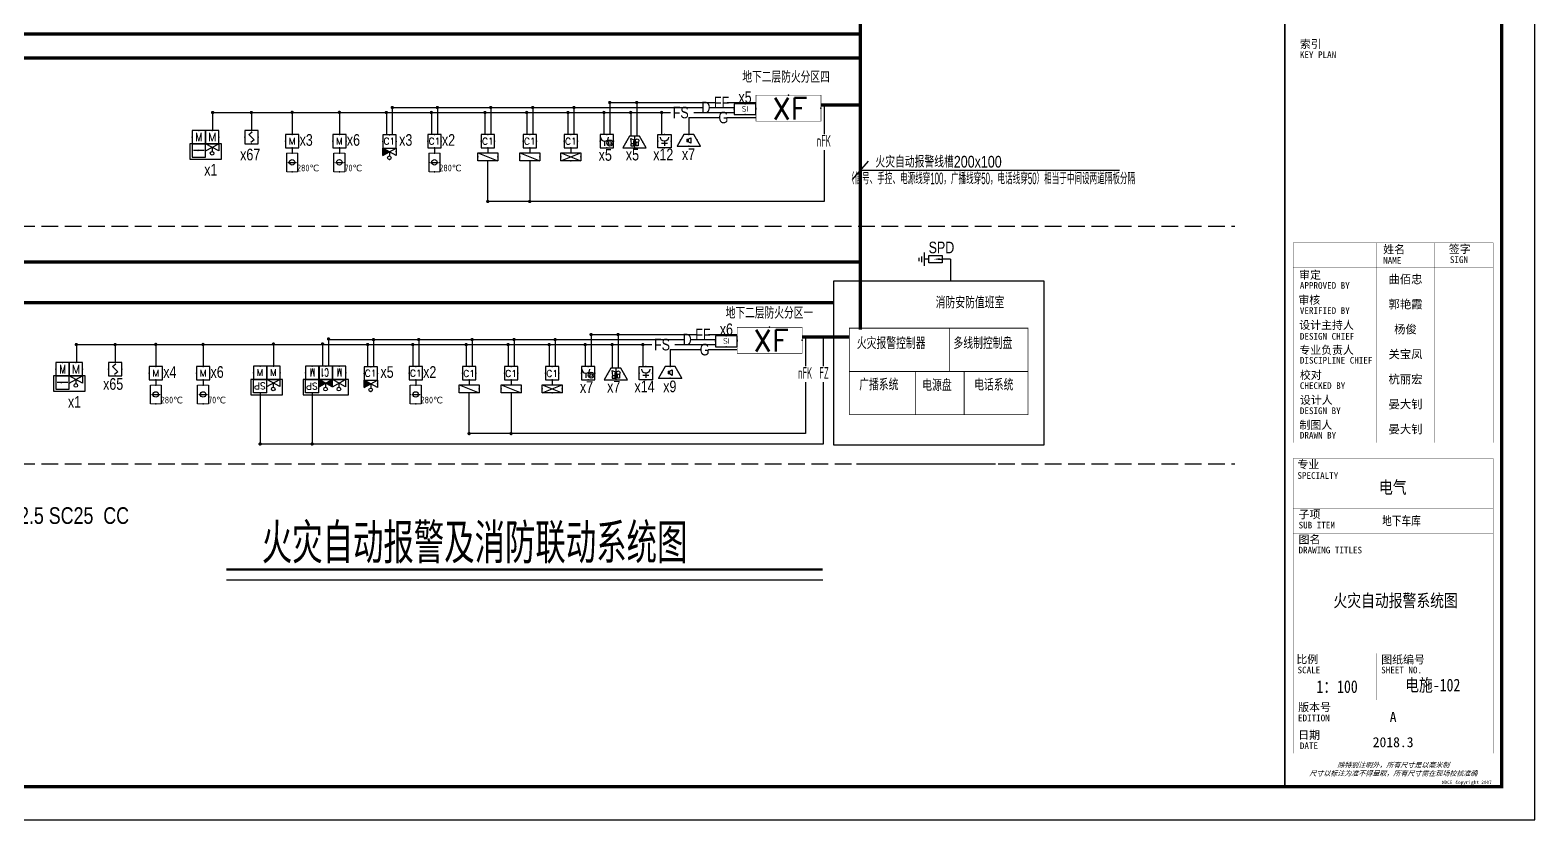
# Model space of a CAD drawing. Extents: x 169898 to 274998, y 61454 to 361069.
# Drawn here: x 229860 to 274998, y 202413 to 226124 of the extents above; entities that cross this region are included whole.
import ezdxf
from ezdxf.enums import TextEntityAlignment as Align

# ---------------------------------------------------------------- set-up
doc = ezdxf.new("R2010")
doc.units = 0
doc.header["$LTSCALE"] = 1000
doc.header["$MEASUREMENT"] = 0
doc.linetypes.add('CONTINOUS', pattern=[0])
doc.linetypes.add('DASH', pattern=[0.35, 0.25, -0.1])
doc.layers.get('0').update_dxf_attribs({"linetype": 'CONTINUOUS'})
for name, color, linetype in [('5', 3, 'CONTINUOUS'), ('EQUIP-消防', 3, 'CONTINUOUS'), ('EQUIP-箱柜', 3, 'CONTINUOUS'), ('LAYER1', 7, 'CONTINOUS'), ('SHEET_TEXT', 7, 'CONTINUOUS'), ('SIG_TEXT', 7, 'CONTINUOUS'), ('TEL_TEXT', 3, 'CONTINUOUS'), ('TEL_TITLE', 7, 'CONTINUOUS'), ('WIRE', 4, 'CONTINUOUS'), ('WIRE-照明', 1, 'CONTINUOUS')]:
    doc.layers.add(name, color=color, linetype=linetype)
doc.layers.add('PUB_TEXT', color=7, linetype='CONTINUOUS', plot=False)
doc.styles.add('_HZTXT', font='ROS', dxfattribs={"width": 0.8, "bigfont": 'JD'})
doc.styles.add('_TCH_LABEL', font='COMPLEX', dxfattribs={"bigfont": 'GBCBIG'})
doc.styles.add('_TEL_DIM', font='SIMPLEX', dxfattribs={"width": 0.8, "height": 3.5, "bigfont": 'JD'})
doc.styles.add('DQ', font='complex.shx', dxfattribs={"width": 0.7, "bigfont": 'HZTXT.shx'})
doc.styles.add('H-图名', font='', dxfattribs={"width": 0.8, "height": 9})
doc.styles.get("Standard").update_dxf_attribs({"font": 'gbenor.shx', "bigfont": 'gbcbig.shx'})
doc.styles.add('华文细黑', font='STXIHEI.TTF', dxfattribs={"height": 10})
doc.styles.get('H-图名').set_extended_font_data('SimSun')

# ---------------------------------------------------------------- blocks, each defined once
blk = doc.blocks.new('$equip$00001700')
for p, q in [((-0.5, 0.5), (-0.5, -0.5)), ((0.5, 0.5), (-0.5, 0.5)), ((-0.2, 0.2), (0.05, 0.4)), ((0, 0), (-0.2, 0.2)), ((0, 0), (0.2, -0.2)), ((0.5, -0.5), (0.5, 0.5)), ((-0.5, -0.5), (0.5, -0.5)), ((0.2, -0.2), (-0.05, -0.4))]:
    blk.add_line(p, q)
for p in [(-0.5, 0), (0, 0.5), (0.5, 0), (0, -0.5)]:
    blk.add_point(p)
at = {"flags": 1}
for tag, height, p in [('A', 0.00002, (0, 0)), ('B', 0.4, (0.75, -0.2))]:
    blk.add_attdef(tag, text='', height=height, dxfattribs=at).set_placement(p, align=Align.MIDDLE_CENTER)
blk = doc.blocks.new('$equip$00001711')
for p, q in [((-0.5, 1), (-0.5, 0)), ((0.5, 1), (-0.5, 1)), ((-0.5, 0), (0.5, 0)), ((-0.17, 0.5), (-0.17, 0.15)), ((0.5, 0), (0.5, 1))]:
    blk.add_line(p, q)
for radius in [0.226, 0.113]:
    blk.add_circle((0.23, 0.36), radius)
blk.add_arc((-0.17, 0.8), 0.3, 180, 0)
for p in [(-0.5, 0.5), (0, 1), (0, 0), (0.5, 0.5)]:
    blk.add_point(p)
at = {"flags": 1}
for tag, height, p in [('A', 0.00002, (0, 0)), ('B', 0.4, (0.76, 0.31))]:
    blk.add_attdef(tag, text='', height=height, dxfattribs=at).set_placement(p, align=Align.MIDDLE_CENTER)
blk = doc.blocks.new('$equip$00001712')
for p, q in [((-0.5, 1), (-0.5, 0)), ((0.5, 1), (-0.5, 1)), ((-0.5, 0), (0.5, 0)), ((-0.22, 0.33), (0.22, 0.33)), ((0, 0.5), (0, 0.15)), ((0.5, 0), (0.5, 1))]:
    blk.add_line(p, q)
blk.add_arc((0, 0.8), 0.3, 180, 0)
for p in [(-0.5, 0.5), (0, 1), (0, 0), (0.5, 0.5)]:
    blk.add_point(p)
at = {"flags": 1}
for tag, height, p in [('A', 0.00002, (0, 0)), ('B', 0.4, (0.73, 0.3))]:
    blk.add_attdef(tag, text='', height=height, dxfattribs=at).set_placement(p, align=Align.MIDDLE_CENTER)
blk = doc.blocks.new('A$C5F0073ED')
blk.add_point((351, 1))
at = {"layer": 'EQUIP-消防'}
for p, q in [((202, 350), (0, 1)), ((0, 1), (703, 1)), ((502, 350), (202, 350)), ((502, 350), (202, 350)), ((244, 285), (332, 245)), ((264, 125), (244, 285)), ((332, 125), (244, 125)), ((244, 125), (244, 57)), ((244, 57), (332, 57)), ((332, 245), (312, 125)), ((332, 57), (332, 125)), ((352, 350), (352, 0)), ((396, 56), (396, 170)), ((456, 56), (396, 56)), ((456, 170), (456, 56)), ((703, 1), (502, 350))]:
    blk.add_line(p, q, dxfattribs=at)
blk.add_circle((426, 216), 55.4, dxfattribs=at)
for p in [(101, 175), (352, 350), (602, 175)]:
    blk.add_point(p, dxfattribs=at)
at = {"color": 7, "style": '_TEL_DIM', "flags": 1}
blk.add_attdef('A', text='', height=0.01, dxfattribs=at).set_placement((351, 1), align=Align.MIDDLE_CENTER)
blk = doc.blocks.new('$equip$00002776')
for p, q in [((0.65, 0.65), (-0.65, 0.65)), ((-0.65, 0.65), (-0.65, 0)), ((-0.65, 0), (0.65, 0)), ((0.65, 0), (0.65, 0.65))]:
    blk.add_line(p, q)
at = {"const_width": 0.04}
blk.add_lwpolyline([(-0.65, 0.65), (-0.65, 0), (0.65, 0), (0.65, 0.65), (-0.65, 0.65), (-0.65, 0)], dxfattribs=at)
for p in [(-0.65, 0.325), (0, 0.65), (0, 0), (0.65, 0.325)]:
    blk.add_point(p)
at = {"color": 7}
blk.add_attdef('$TEXT$', text='', height=0.34, dxfattribs=at).set_placement((0.006, 0.343), align=Align.MIDDLE_CENTER)
at = {"color": 7, "flags": 1}
for tag, height, p in [('A', 0.00002, (0, 0)), ('B', 0.4, (0.905, 0.246))]:
    blk.add_attdef(tag, text='', height=height, dxfattribs=at).set_placement(p, align=Align.MIDDLE_CENTER)
blk = doc.blocks.new('$equip$00002677')
for p, q in [((-0.3, 0.699), (-0.703, 0)), ((-0.703, 0), (0.703, 0)), ((0.3, 0.699), (-0.3, 0.699)), ((-0.117, 0.421), (-0.117, 0.26)), ((-0.117, 0.421), (-0.036, 0.421)), ((-0.036, 0.26), (-0.117, 0.26)), ((-0.036, 0.421), (0.118, 0.503)), ((-0.036, 0.421), (-0.036, 0.26)), ((0.118, 0.173), (-0.036, 0.26)), ((0.118, 0.503), (0.118, 0.173)), ((0.703, 0), (0.3, 0.699))]:
    blk.add_line(p, q)
at = {"const_width": 0.04}
blk.add_lwpolyline([(-0.3, 0.699), (0.3, 0.699), (0.703, 0), (-0.703, 0), (-0.3, 0.699), (0.3, 0.699)], dxfattribs=at)
blk.add_lwpolyline([(-0.3, 0.699), (0.3, 0.699), (0.703, 0), (-0.703, 0), (-0.3, 0.699), (0.3, 0.699)], dxfattribs=at)
for p in [(-0.501, 0.349), (0, 0.699), (0, 0), (0.502, 0.349)]:
    blk.add_point(p)
at = {"color": 7, "flags": 1}
for tag, height, p in [('A', 0.00002, (0, 0)), ('B', 0.4, (0.961, 0.299))]:
    blk.add_attdef(tag, text='', height=height, dxfattribs=at).set_placement(p, align=Align.MIDDLE_CENTER)
blk = doc.blocks.new('$equip$00001424')
for p, q in [((-0.75, 0), (0.75, 0.6)), ((-0.75, 0.6), (0.75, 0)), ((0.75, 0.6), (-0.75, 0.6)), ((-0.75, 0.6), (-0.75, 0)), ((-0.75, 0), (0.75, 0)), ((0.75, 0), (0.75, 0.6))]:
    blk.add_line(p, q)
for p in [(-0.75, 0.3), (0, 0.6), (0, 0), (0.75, 0.3)]:
    blk.add_point(p)
at = {"style": '_TCH_LABEL', "flags": 9}
blk.add_attdef('A', (0, 0), '', height=0.00002, dxfattribs=at)
blk = doc.blocks.new('$equip_U$00000168(HT0578)')
at = {"color": 3}
for p, q in [((0.5, 1), (-0.5, 1)), ((-0.5, 1), (-0.5, 0)), ((0.5, 1), (-0.5, 1)), ((-0.5, 1), (-0.5, 0)), ((-0.5, 0), (0.5, 0)), ((-0.5, 0), (0.5, 0)), ((0.5, 0), (0.5, 1)), ((0.5, 0), (0.5, 1))]:
    blk.add_line(p, q, dxfattribs=at)
at = {"color": 3, "const_width": 0.0125}
for points in [[(-0.5, 1), (-0.5, 0)], [(0.5, 1), (-0.5, 1)], [(-0.5, 0), (0.5, 0)], [(0.5, 0), (0.5, 1)]]:
    blk.add_lwpolyline(points, dxfattribs=at)
for p in [(-0.5, 0.5), (0, 1), (0, 0), (0.5, 0.5)]:
    blk.add_point(p)
at = {"color": 7, "style": '_TEL_DIM'}
blk.add_attdef('$TEXT$', text='', height=0.5, dxfattribs=at).set_placement((0, 0.49), align=Align.MIDDLE_CENTER)
at = {"color": 7, "style": '_TEL_DIM', "flags": 1}
blk.add_attdef('A', text='', height=0.000025, dxfattribs=at).set_placement((0, 0), align=Align.MIDDLE_CENTER)
blk = doc.blocks.new('$equip_U$00000156(HT0578)')
at = {"color": 3}
for p, q in [((0, 0), (-1, 0)), ((-1, 0), (-1, -1)), ((1, 1), (0, 1)), ((0, 1), (0, 0)), ((0, 0), (1, 0)), ((1, 0), (0, 0)), ((0, 0), (0, -1)), ((0, -1), (0, 0)), ((1, 0), (1, 1)), ((1, -1), (1, 0)), ((-1, -1), (0, -1)), ((0, -1), (1, -1))]:
    blk.add_line(p, q, dxfattribs=at)
at = {"color": 3, "linetype": 'Continuous'}
for p, q in [((-0.99, 0), (-0.99, 0.54)), ((-0.99, 0.54), (0, 0)), ((0, 0.54), (-0.99, 0)), ((-0.49, 0.27), (-0.49, 0.59)), ((0, 0.54), (0, 0))]:
    blk.add_line(p, q, dxfattribs=at)
at = {"color": 7}
blk.add_line((0.1, 0.5), (0.9, 0.5), dxfattribs=at)
at = {"color": 4, "linetype": 'DASH'}
blk.add_lwpolyline([(-1.19, 0), (1.19, 0), (1.19, 1.16), (-1.19, 1.16)], close=True, dxfattribs=at)
at = {"color": 3}
blk.add_lwpolyline([(-1, 0), (1, 0), (1, 0), (-1, 0)], close=True, dxfattribs=at)
at = {"color": 3, "linetype": 'Continuous'}
blk.add_circle((-0.49, 0.72), 0.135, dxfattribs=at)
for p in [(-0.99, 0), (1, 0), (-1, -0.5), (-0.5, -1), (0, -1), (0.5, -1), (1, -0.5)]:
    blk.add_point(p)
at = {"color": 7}
blk.add_solid([(0.9, 0.5), (0.55, 0.57), (0.55, 0.43)], dxfattribs=at)
at = {"color": 7, "style": '_TEL_DIM', "flags": 1}
blk.add_attdef('A', text='', height=0.000025, dxfattribs=at).set_placement((0, 0), align=Align.MIDDLE_CENTER)
at = {"color": 7, "style": '_TEL_DIM'}
blk.add_attdef('$TEXT$', text='', height=0.627, dxfattribs=at).set_placement((-0.5, -0.5), align=Align.MIDDLE_CENTER)
at = {"color": 3, "style": '_TEL_DIM', "width": 0.8}
blk.add_attdef('M', text='', height=0.627, dxfattribs=at).set_placement((0.5, -0.5), align=Align.MIDDLE_CENTER)
blk = doc.blocks.new('$equip_U$00000169(HT0578)')
at = {"color": 1}
for p, q in [((0.5, 1), (-0.5, 1)), ((-0.5, 1), (-0.5, 0)), ((0.5, 1), (-0.5, 1)), ((-0.5, 1), (-0.5, 0)), ((-0.5, 0), (0.5, 0)), ((-0.5, 0), (0.5, 0)), ((0.5, 0), (0.5, 1)), ((0.5, 0), (0.5, 1))]:
    blk.add_line(p, q, dxfattribs=at)
at = {"color": 1, "const_width": 0.0125}
for points in [[(-0.5, 1), (-0.5, 0)], [(0.5, 1), (-0.5, 1)], [(-0.5, 0), (0.5, 0)], [(0.5, 0), (0.5, 1)]]:
    blk.add_lwpolyline(points, dxfattribs=at)
for p in [(-0.5, 0.5), (0, 1), (0, 0), (0.5, 0.5)]:
    blk.add_point(p)
at = {"color": 7, "style": '_TEL_DIM'}
blk.add_attdef('$TEXT$', text='', height=0.5, dxfattribs=at).set_placement((0, 0.49), align=Align.MIDDLE_CENTER)
at = {"color": 7, "style": '_TEL_DIM', "flags": 1}
blk.add_attdef('A', text='', height=0.000025, dxfattribs=at).set_placement((0, 0), align=Align.MIDDLE_CENTER)
blk = doc.blocks.new('WDCE Copyright200X')
at = {"const_width": 0.016}
blk.add_lwpolyline([(-10.6, 1.26, 1), (-11.4, 1.26, 1)], format="xyb", close=True, dxfattribs=at)
at = {"style": '华文细黑'}
for s, p in [('WDCE ', (-11.46, 0.5)), ('     Copyright ', (-3.51, 0.5))]:
    blk.add_text(s, height=1, dxfattribs=at).set_placement(p, align=Align.BOTTOM_RIGHT)
blk.add_text('c', height=0.6, dxfattribs=at).set_placement((-11.04, 1.35), align=Align.MIDDLE_CENTER)
blk.add_attdef('200X', text='', height=1, dxfattribs=at).set_placement((-0.45, 0.5), align=Align.BOTTOM_RIGHT)
blk = doc.blocks.new('$equip$00002402')
at = {"lineweight": 20}
for p, q in [((0.322, 0.558), (-0.328, 0.558)), ((-0.328, -0.558), (0.322, -0.558))]:
    blk.add_line(p, q, dxfattribs=at)
for p, q in [((-0.328, -0.558), (-0.328, 0.558)), ((-0.242, 0), (0, 0)), ((0, 0), (0.242, 0)), ((0.322, 0.558), (0.322, -0.558))]:
    blk.add_line(p, q)
at = {"const_width": 0.04}
for points in [[(-0.328, -0.558), (-0.328, 0.558)], [(-0.328, 0.558), (0.322, 0.558), (0.322, -0.558), (-0.328, -0.558), (-0.328, 0.558), (0.322, 0.558)]]:
    blk.add_lwpolyline(points, dxfattribs=at)
blk.add_circle((-0.003, 0), 0.164)
for p in [(-0.328, 0), (-0.003, 0.558), (0.322, 0), (-0.003, -0.558)]:
    blk.add_point(p)
at = {"color": 7, "style": '_TEL_DIM', "flags": 1}
blk.add_attdef('A', text='', height=0.00002, dxfattribs=at).set_placement((0, 0), align=Align.MIDDLE_CENTER)
at = {"color": 7}
blk.add_attdef('$TEXT$', text='', height=0.4, dxfattribs=at).set_placement((0.832, -0.336), align=Align.MIDDLE_CENTER)
blk = doc.blocks.new('$equip$00002403')
for p, q in [((-0.328, -0.558), (-0.328, 0.558)), ((-0.242, 0), (0, 0)), ((0, 0), (0.242, 0)), ((0.322, 0.558), (0.322, -0.558))]:
    blk.add_line(p, q)
at = {"lineweight": 20}
for p, q in [((0.322, 0.558), (-0.328, 0.558)), ((-0.328, -0.558), (0.322, -0.558))]:
    blk.add_line(p, q, dxfattribs=at)
at = {"const_width": 0.04}
for points in [[(-0.328, 0.558), (0.322, 0.558), (0.322, -0.558), (-0.328, -0.558), (-0.328, 0.558), (0.322, 0.558)], [(-0.328, -0.558), (-0.328, 0.558)]]:
    blk.add_lwpolyline(points, dxfattribs=at)
blk.add_circle((-0.003, 0), 0.164)
for p in [(-0.328, 0), (-0.003, 0.558), (0.322, 0), (-0.003, -0.558)]:
    blk.add_point(p)
at = {"color": 7, "style": '_TEL_DIM', "flags": 1}
blk.add_attdef('A', text='', height=0.00002, dxfattribs=at).set_placement((0, 0), align=Align.MIDDLE_CENTER)
at = {"color": 7}
blk.add_attdef('$TEXT$', text='', height=0.4, dxfattribs=at).set_placement((0.957, -0.336), align=Align.MIDDLE_CENTER)
blk = doc.blocks.new('$equip_U$00000377(HT0787)')
at = {"const_width": 0.0125}
blk.add_lwpolyline([(-0.75, 0.6), (0.75, 0.6), (0.75, 0), (-0.75, 0), (-0.75, 0.6)], dxfattribs=at)
for p in [(0, 0.6), (-0.75, 0.3), (0.75, 0.3)]:
    blk.add_point(p)
at = {"color": 7, "style": '_TEL_DIM'}
blk.add_attdef('$TEXT$', text='', height=0.5, dxfattribs=at).set_placement((0.034, 0.291), align=Align.MIDDLE_CENTER)
at = {"color": 7, "style": '_TEL_DIM', "flags": 1}
for tag in ['A', 'REMARK']:
    blk.add_attdef(tag, text='', height=0.000025, dxfattribs=at).set_placement((0, 0), align=Align.MIDDLE_CENTER)
blk = doc.blocks.new('$equip_U$00000169(HT0787)')
at = {"color": 1}
for p, q in [((0.5, 1), (-0.5, 1)), ((-0.5, 1), (-0.5, 0)), ((0.5, 1), (-0.5, 1)), ((-0.5, 1), (-0.5, 0)), ((-0.5, 0), (0.5, 0)), ((-0.5, 0), (0.5, 0)), ((0.5, 0), (0.5, 1)), ((0.5, 0), (0.5, 1))]:
    blk.add_line(p, q, dxfattribs=at)
at = {"color": 1, "const_width": 0.0125}
for points in [[(-0.5, 1), (-0.5, 0)], [(0.5, 1), (-0.5, 1)], [(-0.5, 0), (0.5, 0)], [(0.5, 0), (0.5, 1)]]:
    blk.add_lwpolyline(points, dxfattribs=at)
for p in [(-0.5, 0.5), (0, 1), (0, 0), (0.5, 0.5)]:
    blk.add_point(p)
at = {"color": 7, "style": '_TEL_DIM'}
blk.add_attdef('$TEXT$', text='', height=0.5, dxfattribs=at).set_placement((0, 0.49), align=Align.MIDDLE_CENTER)
at = {"color": 7, "style": '_TEL_DIM', "flags": 1}
blk.add_attdef('A', text='', height=0.000025, dxfattribs=at).set_placement((0, 0), align=Align.MIDDLE_CENTER)
blk = doc.blocks.new('$equip_U$00000182(HT0787)')
at = {"color": 2}
for p, q in [((0.5, 1.55), (-0.5, 1)), ((-0.5, 1.55), (0.5, 1)), ((-0.5, 1), (-0.5, 1.55)), ((0, 1.27), (0, 1.59)), ((0.5, 1.55), (0.5, 1))]:
    blk.add_line(p, q, dxfattribs=at)
at = {"color": 1}
for p, q in [((-0.5, 1), (-0.5, 0)), ((0.5, 1), (-0.5, 1)), ((-0.5, 1), (-0.5, 0)), ((0.5, 1), (-0.5, 1)), ((-0.5, 0), (0.5, 0)), ((-0.5, 0), (0.5, 0)), ((0.5, 0), (0.5, 1)), ((0.5, 0), (0.5, 1))]:
    blk.add_line(p, q, dxfattribs=at)
at = {"color": 1, "const_width": 0.0125}
for points in [[(0.5, 1), (-0.5, 1)], [(-0.5, 1), (-0.5, 0)], [(-0.5, 0), (0.5, 0)], [(0.5, 0), (0.5, 1)]]:
    blk.add_lwpolyline(points, dxfattribs=at)
at = {"color": 2}
blk.add_circle((0, 1.73), 0.136, dxfattribs=at)
for p in [(-0.5, 1.27), (0, 1.86), (0.5, 1.27), (-0.5, 0.5), (0, 0), (0.5, 0.5)]:
    blk.add_point(p)
blk.add_solid([(0, 1.27), (0.5, 1), (0.5, 1.55)], dxfattribs=at)
at = {"color": 7, "style": '_TEL_DIM'}
blk.add_attdef('$TEXT$', text='', height=0.5, dxfattribs=at).set_placement((0, 0.49), align=Align.MIDDLE_CENTER)
at = {"color": 7, "style": '_TEL_DIM', "flags": 1}
blk.add_attdef('A', text='', height=0.000025, dxfattribs=at).set_placement((0, 0), align=Align.MIDDLE_CENTER)
blk = doc.blocks.new('$equip$00001416')
for p, q in [((0.75, 0.6), (-0.75, 0.6)), ((-0.75, 0), (0.75, 0.6)), ((-0.75, 0.6), (-0.75, 0)), ((-0.75, 0), (0.75, 0)), ((0.75, 0), (0.75, 0.6))]:
    blk.add_line(p, q)
for p in [(-0.75, 0.3), (0, 0.6), (0, 0), (0.75, 0.3)]:
    blk.add_point(p)
at = {"style": '_TCH_LABEL', "flags": 9}
blk.add_attdef('A', (0, 0), '', height=0.00002, dxfattribs=at)
blk = doc.blocks.new('$equip_U$00000243(HT0787)')
h = blk.add_hatch(color=2)
h.paths.add_polyline_path([(-0.49, 1), (0.01, 1.27), (-0.49, 1.54)])
h.paths.add_polyline_path([(0.5, 1), (0.5, 1.54), (0.01, 1.27)])
at = {"color": 3, "linetype": 'Continuous'}
for p, q in [((-1.49, 1), (-1.49, 1.54)), ((-1.49, 1.54), (-0.5, 1)), ((-0.5, 1.54), (-1.49, 1)), ((-0.99, 1.27), (-0.99, 1.59)), ((-0.5, 1.54), (-0.5, 1))]:
    blk.add_line(p, q, dxfattribs=at)
at = {"color": 2, "linetype": 'Continuous'}
for p, q in [((-0.49, 1), (-0.49, 1.54)), ((-0.49, 1.54), (0.5, 1)), ((0.5, 1.54), (-0.49, 1)), ((0.01, 1.27), (0.01, 1.59))]:
    blk.add_line(p, q, dxfattribs=at)
at = {"linetype": 'Continuous'}
blk.add_line((0.5, 1.54), (0.5, 1), dxfattribs=at)
at = {"color": 4}
for p, q in [((0.52, 2), (0.52, 1)), ((0.52, 2), (1.52, 2)), ((1.52, 2), (1.52, 1)), ((0.51, 1), (1.51, 1))]:
    blk.add_line(p, q, dxfattribs=at)
at = {"color": 3}
for p, q in [((-0.51, 1), (-1.51, 1)), ((-1.51, 1), (-1.51, 0)), ((-0.51, 1), (-1.51, 1)), ((-1.51, 1), (-1.51, 0)), ((-1.51, 0), (-0.51, 0)), ((-1.51, 0), (-0.51, 0)), ((-0.51, 0), (-0.51, 1)), ((-0.51, 0), (-0.51, 1)), ((1.52, 1), (0.52, 1)), ((1.52, 1), (0.52, 1)), ((0.52, 1), (0.52, 0)), ((1.52, 1), (0.52, 1)), ((0.52, 1), (0.52, 0)), ((0.52, 0), (1.52, 0)), ((0.52, 0), (1.52, 0)), ((1.52, 0), (1.52, 1)), ((1.52, 0), (1.52, 1))]:
    blk.add_line(p, q, dxfattribs=at)
at = {"color": 1}
for p, q in [((0.5, 1), (-0.5, 1)), ((-0.5, 1), (-0.5, 0)), ((0.5, 1), (-0.5, 1)), ((-0.5, 1), (-0.5, 0)), ((-0.5, 0), (0.5, 0)), ((-0.5, 0), (0.5, 0)), ((0.5, 0), (0.5, 1)), ((0.5, 0), (0.5, 1))]:
    blk.add_line(p, q, dxfattribs=at)
at = {"color": 4, "linetype": 'DASH'}
blk.add_lwpolyline([(-1.7, 1), (1.69, 1), (1.69, 2.16), (-1.7, 2.16)], close=True, dxfattribs=at)
at = {"color": 3, "const_width": 0.0125}
for points in [[(-1.51, 1), (-1.51, 0)], [(-0.51, 1), (-1.51, 1)], [(-1.51, 0), (-0.51, 0)], [(-0.51, 0), (-0.51, 1)], [(0.52, 1), (0.52, 0)], [(1.52, 1), (0.52, 1)], [(0.52, 0), (1.52, 0)], [(1.52, 0), (1.52, 1)]]:
    blk.add_lwpolyline(points, dxfattribs=at)
at = {"color": 1, "const_width": 0.0125}
for points in [[(-0.5, 1), (-0.5, 0)], [(0.5, 1), (-0.5, 1)], [(-0.5, 0), (0.5, 0)], [(0.5, 0), (0.5, 1)]]:
    blk.add_lwpolyline(points, dxfattribs=at)
at = {"color": 3, "linetype": 'Continuous'}
blk.add_circle((-0.99, 1.72), 0.135, dxfattribs=at)
at = {"color": 2, "linetype": 'Continuous'}
blk.add_circle((0.01, 1.72), 0.135, dxfattribs=at)
for p in [(-1.51, 0.5), (-1.01, 0), (0, 0), (1.02, 0), (1.52, 0.5)]:
    blk.add_point(p)
at = {"color": 7, "style": 'DQ'}
blk.add_text('SP', height=0.5, dxfattribs=at).set_placement((1.04, 1.49), align=Align.MIDDLE)
at = {"color": 7, "style": '_TEL_DIM', "width": 0.6}
for s, p in [('M ', (-1.23, 0.18)), ('C1', (-0.23, 0.18)), ('M ', (0.8, 0.18))]:
    blk.add_text(s, height=0.6, dxfattribs=at).set_placement(p)
at = {"color": 7, "style": '_TEL_DIM', "flags": 1}
blk.add_attdef('A', text='', height=0.000025, dxfattribs=at).set_placement((0, 0), align=Align.MIDDLE_CENTER)
blk = doc.blocks.new('$equip_U$00000224(HT0787)')
at = {"color": 3}
for p, q in [((-1, 0), (-1, -1)), ((0, 0), (-1, 0)), ((-1, 0), (-1, -1)), ((0, 0), (-1, 0)), ((0, 0), (-1, 0)), ((0, 0), (0, -1)), ((1, 0), (0, 0)), ((0, 0), (0, -1)), ((1, 0), (0, 0)), ((0, -1), (0, 0)), ((0, -1), (0, 0)), ((1, 0), (0, 0)), ((0, 0), (1, 0)), ((1, -1), (1, 0)), ((1, -1), (1, 0)), ((-1, -1), (0, -1)), ((-1, -1), (0, -1)), ((0, -1), (1, -1)), ((0, -1), (1, -1))]:
    blk.add_line(p, q, dxfattribs=at)
at = {"color": 3, "linetype": 'Continuous'}
for p, q in [((0, 0.54), (-0.99, 0)), ((-0.99, 0.54), (0, 0)), ((-0.99, 0), (-0.99, 0.54)), ((-0.49, 0.27), (-0.49, 0.59)), ((0, 0.54), (0, 0))]:
    blk.add_line(p, q, dxfattribs=at)
at = {"color": 1}
for p, q in [((0, 1), (1, 1)), ((0, 1), (0, 0)), ((0, 0), (1, 0)), ((1, 1), (1, 0))]:
    blk.add_line(p, q, dxfattribs=at)
at = {"color": 4, "linetype": 'DASH'}
blk.add_lwpolyline([(-1.19, 0), (1.19, 0), (1.19, 1.16), (-1.19, 1.16)], close=True, dxfattribs=at)
at = {"color": 3, "const_width": 0.0125}
for points in [[(0, 0), (-1, 0)], [(-1, 0), (-1, -1)], [(1, 0), (0, 0)], [(0, 0), (0, -1)], [(0, -1), (0, 0)], [(1, -1), (1, 0)], [(-1, -1), (0, -1)], [(0, -1), (1, -1)]]:
    blk.add_lwpolyline(points, dxfattribs=at)
at = {"color": 3, "linetype": 'Continuous'}
blk.add_circle((-0.49, 0.72), 0.135, dxfattribs=at)
for p in [(1, 0.5), (-1, -0.5), (-0.5, -1), (0.5, -1), (1, -0.5)]:
    blk.add_point(p)
at = {"color": 7, "style": 'DQ'}
blk.add_text('SP', height=0.5, dxfattribs=at).set_placement((0.52, 0.49), align=Align.MIDDLE)
at = {"color": 7, "style": '_TEL_DIM', "flags": 1}
blk.add_attdef('A', text='', height=0.000025, dxfattribs=at).set_placement((0, 0), align=Align.MIDDLE_CENTER)
at = {"color": 7, "style": '_TEL_DIM'}
for tag, p in [('$TEXT$', (-0.5, -0.51)), ('M', (0.5, -0.51))]:
    blk.add_attdef(tag, text='', height=0.5, dxfattribs=at).set_placement(p, align=Align.MIDDLE_CENTER)

msp = doc.modelspace()

# ---------------------------------------------------------------- linework, layer by layer
for p, q in [((255002, 222188), (254514, 221643)), ((254762, 221919), (262538, 221919)), ((254650, 213102), (258819, 213102)), ((235748, 209618), (253638, 209618))]:
    msp.add_line(p, q)
at = {"color": 7, "linetype": 'Continuous'}
for p, q in [((256681, 219447), (256681, 219047)), ((256519, 219283), (256519, 219188)), ((256596, 219325), (256596, 219154)), ((256815, 219247), (256681, 219247)), ((256815, 219133), (256815, 219361)), ((256815, 219361), (257215, 219361)), ((257215, 219133), (256815, 219133)), ((257215, 219361), (257215, 219133)), ((257470, 219247), (257215, 219247)), ((257470, 219247), (257470, 218597))]:
    msp.add_line(p, q, dxfattribs=at)
at = {"color": 7, "linetype": 'ByBlock'}
msp.add_line((257144, 219248), (257209, 219248), dxfattribs=at)
at = {"const_width": 50}
msp.add_lwpolyline([(267498, 203413), (273998, 203413), (273998, 253463), (267498, 253463)], close=True, dxfattribs=at)
for points, const_width in [([(267748, 225186), (273748, 225186)], 5), ([(267748, 213739), (273748, 213739), (273748, 219739), (267748, 219739), (267748, 213739)], 5), ([(270248, 219739), (270248, 213739)], 5), ([(271998, 219739), (271998, 213739)], 5), ([(267748, 218989), (273748, 218989)], 5), ([(267748, 218239), (273748, 218239)], 5), ([(267748, 217489), (273748, 217489)], 5), ([(267748, 216739), (273748, 216739)], 5), ([(267748, 215989), (273748, 215989)], 5), ([(267748, 215239), (273748, 215239)], 5), ([(267748, 214489), (273748, 214489)], 5), ([(267748, 213263), (273748, 213263), (273748, 204413), (267748, 204413), (267748, 213263)], 5), ([(267748, 211763), (273748, 211763)], 5), ([(267748, 211013), (273748, 211013)], 5), ([(235748, 209929), (253638, 209929)], 75), ([(267748, 207413), (273748, 207413)], 5), ([(270248, 207413), (270248, 206013)], 5), ([(267748, 206013), (273748, 206013)], 5), ([(267748, 205213), (273748, 205213)], 5)]:
    msp.add_lwpolyline(points, dxfattribs=dict(const_width=const_width))
at = {"color": 7, "linetype": 'ByBlock'}
msp.add_solid([(257144, 219278), (257144, 219219), (256968, 219248)], dxfattribs=at)
at = {"layer": '5', "color": 7, "linetype": 'Continuous', "const_width": 25.9}
for points in [[(254435, 217173), (254435, 215876), (257432, 215876), (257432, 217173)], [(257432, 217173), (257432, 215876), (259795, 215876), (259795, 217173)], [(257432, 217173), (257432, 215876), (259795, 215876), (259795, 217173)]]:
    msp.add_lwpolyline(points, close=True, dxfattribs=at)
for points in [[(254435, 214579), (259795, 214579), (259795, 215876), (257832, 215876)], [(254435, 215876), (254435, 214579)], [(254435, 214579), (259795, 214579), (259795, 215876), (257832, 215876)], [(254435, 215876), (254435, 214579)], [(256414, 215876), (256414, 214579)], [(257881, 215876), (257881, 214579)], [(257881, 215876), (257881, 214579)]]:
    msp.add_lwpolyline(points, dxfattribs=at)
at = {"layer": 'LAYER1', "linetype": 'DASH', "ltscale": 2}
for p, q in [((174899, 220233), (265998, 220233)), ((174899, 213102), (265998, 213102))]:
    msp.add_line(p, q, dxfattribs=at)
at = {"layer": 'SIG_TEXT', "const_width": 50}
for points in [[(247274, 223950, -1), (247224, 223950, -1)], [(248082, 223950, -1), (248032, 223950, -1)], [(235361, 223650, -1), (235311, 223650, -1)], [(236523, 223650, -1), (236473, 223650, -1)], [(237744, 223654, -1), (237694, 223654, -1)], [(239162, 223654, -1), (239112, 223654, -1)], [(240571, 223650, -1), (240521, 223650, -1)], [(240749, 223800, -1), (240699, 223800, -1)], [(241924, 223650, -1), (241874, 223650, -1)], [(242102, 223800, -1), (242052, 223800, -1)], [(243527, 223650, -1), (243477, 223650, -1)], [(243705, 223800, -1), (243655, 223800, -1)], [(244784, 223650, -1), (244734, 223650, -1)], [(244962, 223800, -1), (244912, 223800, -1)], [(246017, 223650, -1), (245967, 223650, -1)], [(246195, 223800, -1), (246145, 223800, -1)], [(247096, 223650, -1), (247046, 223650, -1)], [(247904, 223650, -1), (247854, 223650, -1)], [(248825, 223650, -1), (248775, 223650, -1)], [(243614, 220979, -1), (243564, 220979, -1)], [(244873, 220979, -1), (244823, 220979, -1)], [(231272, 216683, -1), (231222, 216683, -1)], [(232435, 216683, -1), (232385, 216683, -1)], [(233655, 216687, -1), (233605, 216687, -1)], [(235073, 216687, -1), (235023, 216687, -1)], [(237183, 216698, -1), (237133, 216698, -1)], [(238659, 216701, -1), (238609, 216701, -1)], [(238837, 216851, -1), (238787, 216851, -1)], [(240010, 216683, -1), (239960, 216683, -1)], [(240187, 216833, -1), (240137, 216833, -1)], [(241363, 216683, -1), (241313, 216683, -1)], [(241541, 216833, -1), (241491, 216833, -1)], [(242966, 216683, -1), (242916, 216683, -1)], [(243143, 216833, -1), (243093, 216833, -1)], [(244223, 216683, -1), (244173, 216683, -1)], [(244401, 216833, -1), (244351, 216833, -1)], [(245456, 216683, -1), (245406, 216683, -1)], [(245633, 216833, -1), (245583, 216833, -1)], [(246535, 216683, -1), (246485, 216683, -1)], [(246712, 216983, -1), (246662, 216983, -1)], [(247343, 216683, -1), (247293, 216683, -1)], [(247521, 216983, -1), (247471, 216983, -1)], [(248264, 216683, -1), (248214, 216683, -1)], [(243053, 214011, -1), (243003, 214011, -1)], [(244312, 214011, -1), (244262, 214011, -1)], [(236783, 213698, -1), (236733, 213698, -1)], [(238343, 213698, -1), (238293, 213698, -1)]]:
    msp.add_lwpolyline(points, format="xyb", close=True, dxfattribs=at)
at = {"layer": 'TEL_TITLE'}
msp.add_lwpolyline([(169898, 202413), (274998, 202413), (274998, 261813), (169898, 261813)], close=True, dxfattribs=at)
at = {"layer": 'TEL_TITLE', "const_width": 100}
msp.add_lwpolyline([(172398, 203413), (273998, 203413), (273998, 260813), (172398, 260813)], close=True, dxfattribs=at)
at = {"layer": 'WIRE'}
msp.add_lwpolyline([(260268, 218597), (260268, 213663), (253968, 213663), (253968, 218597)], close=True, dxfattribs=at)
msp.add_lwpolyline([(260268, 218597), (260268, 213663), (253968, 213663), (253968, 218597)], close=True, dxfattribs=at)
msp.add_lwpolyline([(260268, 218597), (260268, 213663), (253968, 213663), (253968, 218597)], close=True, dxfattribs=at)
at = {"layer": 'WIRE-照明', "linetype": 'ByBlock'}
for p, q in [((247249, 223950), (250413, 223950)), ((250770, 223950), (251631, 223950)), ((235335, 223650), (249066, 223650)), ((240724, 223800), (250030, 223800)), ((249621, 223500), (250551, 223500)), ((249765, 223650), (250981, 223650)), ((250233, 223800), (250981, 223800)), ((250764, 223500), (251631, 223500)), ((253679, 223877), (253679, 223001)), ((243589, 220979), (243589, 222199)), ((244848, 222199), (244848, 220979)), ((253679, 222524), (253679, 220979)), ((253679, 220979), (243589, 220979)), ((231247, 216683), (248505, 216683)), ((238812, 216833), (249469, 216833)), ((246687, 216983), (249852, 216983)), ((249204, 216683), (250419, 216683)), ((249672, 216833), (250419, 216833)), ((250209, 216983), (251069, 216983)), ((253118, 216910), (253118, 216034)), ((253647, 216910), (253647, 216034)), ((249060, 216533), (249990, 216533)), ((250203, 216533), (251069, 216533)), ((253118, 215557), (253118, 214011)), ((253647, 215557), (253647, 213698)), ((236758, 215236), (236758, 213698)), ((238318, 215234), (238318, 213698)), ((243028, 214011), (243028, 215232)), ((244287, 215232), (244287, 214011)), ((253118, 214011), (243028, 214011)), ((253647, 213698), (236758, 213698))]:
    msp.add_line(p, q, dxfattribs=at)
at = {"layer": 'WIRE-照明'}
for p, q in [((247249, 223950), (247249, 222989)), ((248057, 223950), (248057, 222939)), ((235335, 223650), (235335, 223113)), ((236498, 223650), (236498, 223113)), ((237719, 223654), (237719, 222993)), ((239137, 223654), (239137, 222993)), ((240546, 223650), (240546, 222989)), ((240724, 223800), (240724, 222989)), ((241899, 223650), (241899, 222989)), ((242077, 223800), (242077, 222989)), ((243502, 223650), (243502, 222989)), ((243680, 223800), (243680, 222989)), ((244759, 223650), (244759, 222989)), ((244937, 223800), (244937, 222989)), ((245992, 223650), (245992, 222989)), ((246170, 223800), (246170, 222989)), ((247071, 223650), (247071, 222989)), ((247879, 223650), (247879, 222939)), ((248800, 223650), (248800, 222989)), ((249621, 223500), (249621, 222989)), ((237719, 222593), (237719, 222432)), ((239137, 222593), (239137, 222432)), ((241988, 222593), (241988, 222432)), ((243591, 222589), (243591, 222439)), ((244848, 222589), (244848, 222439)), ((246081, 222589), (246081, 222439)), ((231247, 216683), (231247, 216145)), ((232410, 216683), (232410, 216145)), ((233630, 216687), (233630, 216026)), ((235048, 216687), (235048, 216026)), ((237158, 216698), (237158, 216036)), ((238634, 216701), (238634, 216040)), ((238812, 216851), (238812, 216040)), ((239985, 216683), (239985, 216021)), ((240162, 216833), (240162, 216021)), ((241338, 216683), (241338, 216021)), ((241516, 216833), (241516, 216021)), ((242941, 216683), (242941, 216021)), ((243118, 216833), (243118, 216021)), ((244198, 216683), (244198, 216021)), ((244376, 216833), (244376, 216021)), ((245431, 216683), (245431, 216021)), ((245608, 216833), (245608, 216021)), ((246510, 216683), (246510, 216021)), ((246687, 216983), (246687, 216021)), ((247318, 216683), (247318, 215971)), ((247496, 216983), (247496, 215971)), ((248239, 216683), (248239, 216021)), ((249060, 216533), (249060, 216021)), ((233630, 215626), (233630, 215464)), ((235048, 215626), (235048, 215464)), ((241427, 215626), (241427, 215464)), ((243029, 215621), (243029, 215472)), ((244287, 215621), (244287, 215472)), ((245520, 215621), (245520, 215472))]:
    msp.add_line(p, q, dxfattribs=at)
at = {"layer": 'WIRE-照明', "const_width": 100}
for points in [[(254762, 252133), (254762, 217133)], [(205626, 226006), (254762, 226006)], [(227108, 223877), (227108, 225282), (254762, 225282)], [(254762, 223877), (253581, 223877)], [(254762, 219161), (201861, 219161)], [(226003, 216913), (228254, 216913), (228254, 217945), (253968, 217945)], [(254435, 216910), (253019, 216910)]]:
    msp.add_lwpolyline(points, dxfattribs=at)

# ---------------------------------------------------------------- block references
for p in [(247640, 222589), (247079, 215621)]:
    msp.add_blockref('A$C5F0073ED', p)
at = {"xscale": 100, "yscale": 100, "zscale": 100}
msp.add_blockref('WDCE Copyright200X', (273748, 203413), dxfattribs=at).add_auto_attribs({'200X': '2007'})
at = {"layer": 'EQUIP-消防'}
for name, p, xscale, yscale, zscale, values in [('$equip$00002776', (251306, 223587), 500, 500, 500, {'$TEXT$': 'SI'}), ('$equip_U$00000377(HT0787)', (252606, 223390), 1300, 1300, 1300, {'$TEXT$': 'XF'}), ('$equip_U$00000168(HT0578)', (237719, 222593), 400, 400, 400, {'$TEXT$': 'M'}), ('$equip_U$00000168(HT0578)', (239137, 222593), 400, 400, 400, {'$TEXT$': 'M'}), ('$equip_U$00000169(HT0787)', (241988, 222593), 400, 400, 400, {'$TEXT$': 'C1'}), ('$equip_U$00000169(HT0578)', (243591, 222589), 400, 400, 400, {'$TEXT$': 'C1'}), ('$equip_U$00000169(HT0578)', (244848, 222589), 400, 400, 400, {'$TEXT$': 'C1'}), ('$equip_U$00000169(HT0578)', (246081, 222589), 400, 400, 400, {'$TEXT$': 'C1'}), ('$equip$00002403', (237720, 222152), 500, 500, 500, {'$TEXT$': '280℃'}), ('$equip$00002402', (239138, 222152), 500, 500, 500, {'$TEXT$': '70℃'}), ('$equip$00002403', (241990, 222152), 500, 500, 500, {'$TEXT$': '280℃'}), ('$equip_U$00000377(HT0787)', (252044, 216422), 1300, 1300, 1300, {'$TEXT$': 'XF'}), ('$equip$00002776', (250744, 216619), 500, 500, 500, {'$TEXT$': 'SI'}), ('$equip_U$00000168(HT0578)', (233630, 215626), 400, 400, 400, {'$TEXT$': 'M'}), ('$equip_U$00000168(HT0578)', (235048, 215626), 400, 400, 400, {'$TEXT$': 'M'}), ('$equip_U$00000169(HT0787)', (241427, 215626), 400, 400, 400, {'$TEXT$': 'C1'}), ('$equip_U$00000169(HT0578)', (243029, 215621), 400, 400, 400, {'$TEXT$': 'C1'}), ('$equip_U$00000169(HT0578)', (244287, 215621), 400, 400, 400, {'$TEXT$': 'C1'}), ('$equip_U$00000169(HT0578)', (245520, 215621), 400, 400, 400, {'$TEXT$': 'C1'}), ('$equip$00002403', (233632, 215185), 500, 500, 500, {'$TEXT$': '280℃'}), ('$equip$00002402', (235050, 215185), 500, 500, 500, {'$TEXT$': '70℃'}), ('$equip$00002403', (241428, 215185), 500, 500, 500, {'$TEXT$': '280℃'})]:
    msp.add_blockref(name, p, dxfattribs=dict(at, xscale=xscale, yscale=yscale, zscale=zscale)).add_auto_attribs(values)
ref = msp.add_blockref('$equip_U$00000156(HT0578)', (235124, 222713), dxfattribs=dict(at, xscale=400, yscale=400, zscale=400, rotation=180))
ref.add_attrib('M', 'M', dxfattribs={"layer": '0', "color": 3, "height": 251, "style": '_TEL_DIM', "width": 0.8}).set_placement((234925, 222913), align=Align.MIDDLE_CENTER)
ref.add_attrib('$TEXT$', 'M', dxfattribs={"layer": '0', "color": 7, "height": 251, "style": '_TEL_DIM'}).set_placement((235325, 222913), align=Align.MIDDLE_CENTER)
for name, p, xscale, yscale, zscale in [('$equip$00001700', (236498, 222913), 400, 400, 400), ('$equip$00002677', (249621, 222640), 500, 500, 500), ('$equip$00001700', (232410, 215945), 400, 400, 400), ('$equip$00002677', (249060, 215672), 500, 500, 500)]:
    msp.add_blockref(name, p, dxfattribs=dict(at, xscale=xscale, yscale=yscale, zscale=zscale))
ref = msp.add_blockref('$equip_U$00000182(HT0787)', (240637, 222983), dxfattribs=dict(at, xscale=400, yscale=400, zscale=400, rotation=180))
ref.add_attrib('$TEXT$', 'C1', dxfattribs={"layer": '0', "color": 7, "height": 200, "style": '_TEL_DIM'}).set_placement((240636, 222788), align=Align.MIDDLE_CENTER)
at = {"layer": 'EQUIP-消防', "linetype": 'ByBlock', "yscale": 400, "zscale": 400}
for name, p, xscale in [('$equip$00001711', (247160, 222589), 400), ('$equip$00001712', (248889, 222589), -400), ('$equip$00001711', (246599, 215621), 400), ('$equip$00001712', (248328, 215621), -400)]:
    msp.add_blockref(name, p, dxfattribs=dict(at, xscale=xscale))
at = {"layer": 'EQUIP-消防'}
ref = msp.add_blockref('$equip_U$00000156(HT0578)', (231035, 215745), dxfattribs=dict(at, xscale=400, yscale=400, zscale=400, rotation=180))
ref.add_attrib('M', 'M', dxfattribs={"layer": '0', "color": 3, "height": 251, "style": '_TEL_DIM', "width": 0.8}).set_placement((230837, 215945), align=Align.MIDDLE_CENTER)
ref.add_attrib('$TEXT$', 'M', dxfattribs={"layer": '0', "color": 7, "height": 251, "style": '_TEL_DIM'}).set_placement((231237, 215945), align=Align.MIDDLE_CENTER)
ref = msp.add_blockref('$equip_U$00000224(HT0787)', (236958, 215636), dxfattribs=dict(at, xscale=400, yscale=400, zscale=400, rotation=180))
ref.add_attrib('M', 'M', dxfattribs={"layer": '0', "color": 7, "height": 200, "style": '_TEL_DIM'}).set_placement((236756, 215842), align=Align.MIDDLE_CENTER)
ref.add_attrib('$TEXT$', 'M', dxfattribs={"layer": '0', "color": 7, "height": 200, "style": '_TEL_DIM'}).set_placement((237156, 215842), align=Align.MIDDLE_CENTER)
at = {"layer": 'EQUIP-消防', "xscale": 400, "yscale": 400, "zscale": 400, "rotation": 180}
msp.add_blockref('$equip_U$00000243(HT0787)', (238726, 216034), dxfattribs=at)
at = {"layer": 'EQUIP-消防'}
ref = msp.add_blockref('$equip_U$00000182(HT0787)', (240076, 216015), dxfattribs=dict(at, xscale=400, yscale=400, zscale=400, rotation=180))
ref.add_attrib('$TEXT$', 'C1', dxfattribs={"layer": '0', "color": 7, "height": 200, "style": '_TEL_DIM'}).set_placement((240074, 215820), align=Align.MIDDLE_CENTER)
at = {"layer": 'EQUIP-箱柜', "xscale": -400, "yscale": 400, "zscale": 400, "rotation": 180}
for p in [(243591, 222439), (244848, 222439), (243029, 215472), (244287, 215472)]:
    msp.add_blockref('$equip$00001416', p, dxfattribs=at)
at = {"layer": 'EQUIP-箱柜', "linetype": 'ByBlock', "xscale": -400, "yscale": 400, "zscale": 400, "rotation": 180}
for p in [(246081, 222439), (245520, 215472)]:
    msp.add_blockref('$equip$00001424', p, dxfattribs=at)

# ---------------------------------------------------------------- texts
at = {"style": '华文细黑'}
for s, height, p in [('索引', 240, (267948, 225826)), ('KEY PLAN', 200, (267948, 225486)), ('姓名', 240, (270448, 219660)), ('签字', 240, (272417, 219670)), ('审定', 240, (267925, 218893)), ('NAME', 200, (270448, 219308)), ('SIGN', 200, (272448, 219333)), ('APPROVED BY', 200, (267948, 218557)), ('审核', 240, (267903, 218142)), ('VERIFIED BY', 200, (267948, 217804)), ('设计主持人', 240, (267930, 217389)), ('专业负责人', 240, (267931, 216639)), ('DESIGN CHIEF', 200, (267948, 217031)), ('DISCIPLINE CHIEF', 200, (267948, 216311)), ('校对', 240, (267948, 215889)), ('CHECKED BY', 200, (267948, 215550)), ('设计人', 240, (267948, 215139)), ('制图人', 240, (267937, 214389)), ('DESIGN BY', 200, (267948, 214796)), ('DRAWN BY', 200, (267948, 214062)), ('专业', 240, (267875, 213205)), ('SPECIALTY', 200, (267875, 212851)), ('子项', 240, (267910, 211705)), ('SUB ITEM', 200, (267910, 211363)), ('图名', 240, (267908, 210953)), ('DRAWING TITLES', 200, (267908, 210613)), ('比例', 240, (267843, 207355)), ('图纸编号', 240, (270388, 207345)), ('SCALE', 200, (267879, 207013)), ('SHEET NO.', 200, (270388, 207013)), ('版本号', 240, (267898, 205915)), ('EDITION', 200, (267892, 205573)), ('日期', 240, (267898, 205081)), ('DATE', 200, (267948, 204739))]:
    msp.add_text(s, height=height, dxfattribs=at).set_placement(p, align=Align.TOP_LEFT)
at = {"color": 4, "style": '华文细黑'}
for s, p in [('A', (270745, 205353)), ('2018.3', (270745, 204597))]:
    msp.add_text(s, height=300, dxfattribs=at).set_placement(p, align=Align.CENTER)
at = {"style": '华文细黑', "oblique": 20}
for s, p in [('除特别注明外，所有尺寸是以毫米制', (270748, 204063)), ('尺寸以标注为准不得量取，所有尺寸需在现场校核准确', (270748, 203813))]:
    msp.add_text(s, height=150, dxfattribs=at).set_placement(p, align=Align.MIDDLE_CENTER)
at = {"layer": 'PUB_TEXT', "style": '_HZTXT', "width": 0.8}
msp.add_text('火灾自动报警及消防联动系统图', height=1200, rotation=0, dxfattribs=at).set_placement((236809, 210115, -39448))
at = {"layer": 'SHEET_TEXT', "style": '华文细黑'}
for tag, p in [('曲佰忠', (271116, 218767)), ('郭艳霞', (271116, 218017)), ('杨俊', (271116, 217267)), ('关宝凤', (271116, 216517)), ('杭丽宏', (271116, 215767)), ('晏大钊', (271116, 215017)), ('晏大钊', (271116, 214267))]:
    msp.add_attdef(tag, text='', height=250, dxfattribs=at).set_placement(p, align=Align.TOP_CENTER)
at = {"layer": 'SIG_TEXT', "style": '_HZTXT'}
for s, width, p in [('D', 0.8, (250130, 223800)), ('FF', 0.8, (250602, 223950)), ('x5', 0.8, (251306, 224110)), ('FS', 0.8, (249376, 223650)), ('G', 0.8, (250654, 223500)), ('x3', 0.8, (238141, 222826)), ('x6', 0.8, (239559, 222826)), ('x3', 0.8, (241128, 222826)), ('x2', 0.8, (242410, 222826)), ('x67', 0.8, (236462, 222388)), ('x5', 0.8, (247113, 222375)), ('x5', 0.8, (247928, 222386)), ('x12', 0.8, (248852, 222391)), ('x7', 0.8, (249609, 222396)), ('x1', 0.8, (235280, 221929)), ('火灾自动报警线槽200x100', 0.8, (257110, 222172)), ('（信号、手控、电源线穿100，广播线穿50，电话线穿50）相当于中间设两道隔板分隔', 0.5, (258684, 221671)), ('FF', 0.8, (250041, 216983)), ('x6', 0.8, (250745, 217143)), ('FS', 0.8, (248814, 216683)), ('D', 0.8, (249569, 216833)), ('G', 0.8, (250093, 216533)), ('x4', 0.8, (234052, 215859)), ('x6', 0.8, (235470, 215859)), ('x5', 0.8, (240567, 215859)), ('x2', 0.8, (241848, 215859)), ('x65', 0.8, (232351, 215500)), ('x7', 0.8, (246551, 215408)), ('x7', 0.8, (247367, 215419)), ('x14', 0.8, (248291, 215423)), ('x9', 0.8, (249048, 215428)), ('x1', 0.8, (231192, 214962))]:
    msp.add_text(s, height=350, dxfattribs=dict(at, width=width)).set_placement(p, align=Align.MIDDLE_CENTER)
at = {"layer": 'TEL_TEXT', "width": 0.8}
for s, height, style, p in [('地下二层防火分区四', 347.3, '_TEL_DIM', (251222, 224543)), ('SPD', 350, '_HZTXT', (256812, 219423)), ('消防安防值班室', 350, '_HZTXT', (257024, 217770)), ('地下二层防火分区一', 347.3, '_TEL_DIM', (250724, 217461)), ('火灾报警控制器', 350, '_HZTXT', (254660, 216551)), ('多线制控制盘', 350, '_HZTXT', (257558, 216551)), ('广播系统', 350, '_HZTXT', (254730, 215306)), ('电源盘', 350, '_HZTXT', (256620, 215288)), ('电话系统', 350, '_HZTXT', (258179, 215301)), ('电气', 379.7, 'H-图名', (270321, 212208)), ('手动控制线FK：NH-KVV-8x1.5  SC40    消防联动控制线路+电源线路FC(FS+D) ZRNH-RVS-2x1.5+NH-BV-2x2.5 SC25  CC', 500, '_HZTXT', (206385, 211300)), ('地下车库', 265.8, 'H-图名', (270417, 211259)), ('火灾自动报警系统图', 379.7, 'H-图名', (268956, 208809)), ('1：100', 379.7, 'H-图名', (268443, 206225)), ('电施-102', 379.7, 'H-图名', (271106, 206272))]:
    msp.add_text(s, height=height, dxfattribs=dict(at, style=style)).set_placement(p)
at = {"layer": 'TEL_TEXT', "width": 0.6}
for s, p in [('nFK', (253460, 222623)), ('nFK', (252898, 215656)), ('FZ', (253538, 215656))]:
    msp.add_text(s, height=350, dxfattribs=at).set_placement(p)

doc.saveas('drawing.dxf')
